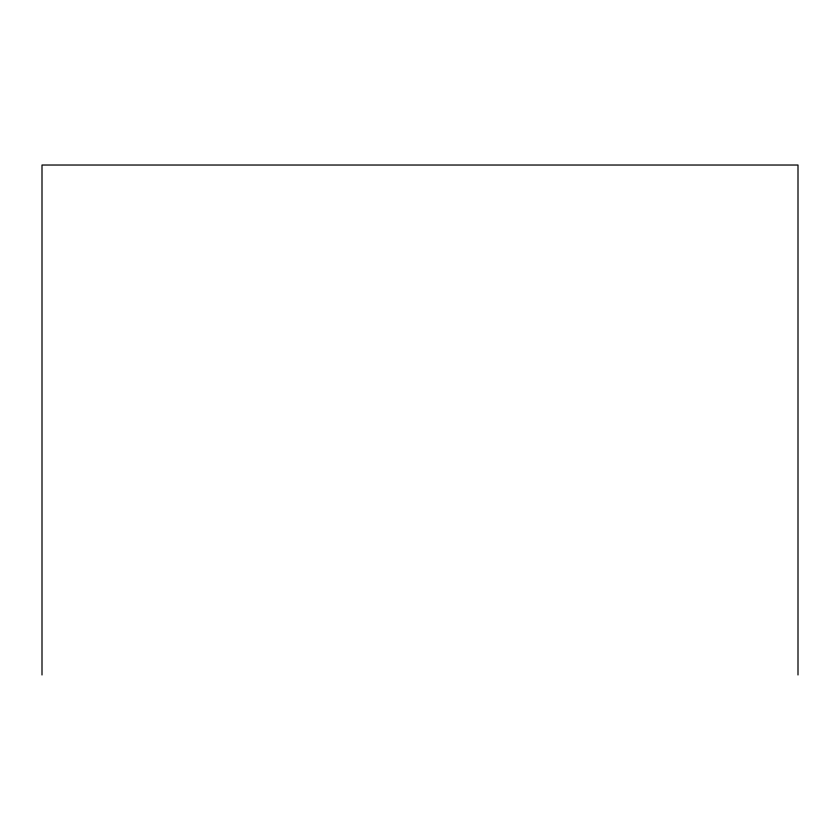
<?xml version="1.0" encoding="UTF-8"?>
<svg xmlns="http://www.w3.org/2000/svg" width="840" height="840" viewBox="0 0 840 840"><rect width="100%" height="100%" fill="white"/><g stroke="black" fill="none" stroke-linecap="round" stroke-linejoin="round"><path stroke-width="1.26" d="M798 674.972L798 165.028L42 165.028L42 674.972"/></g></svg>
